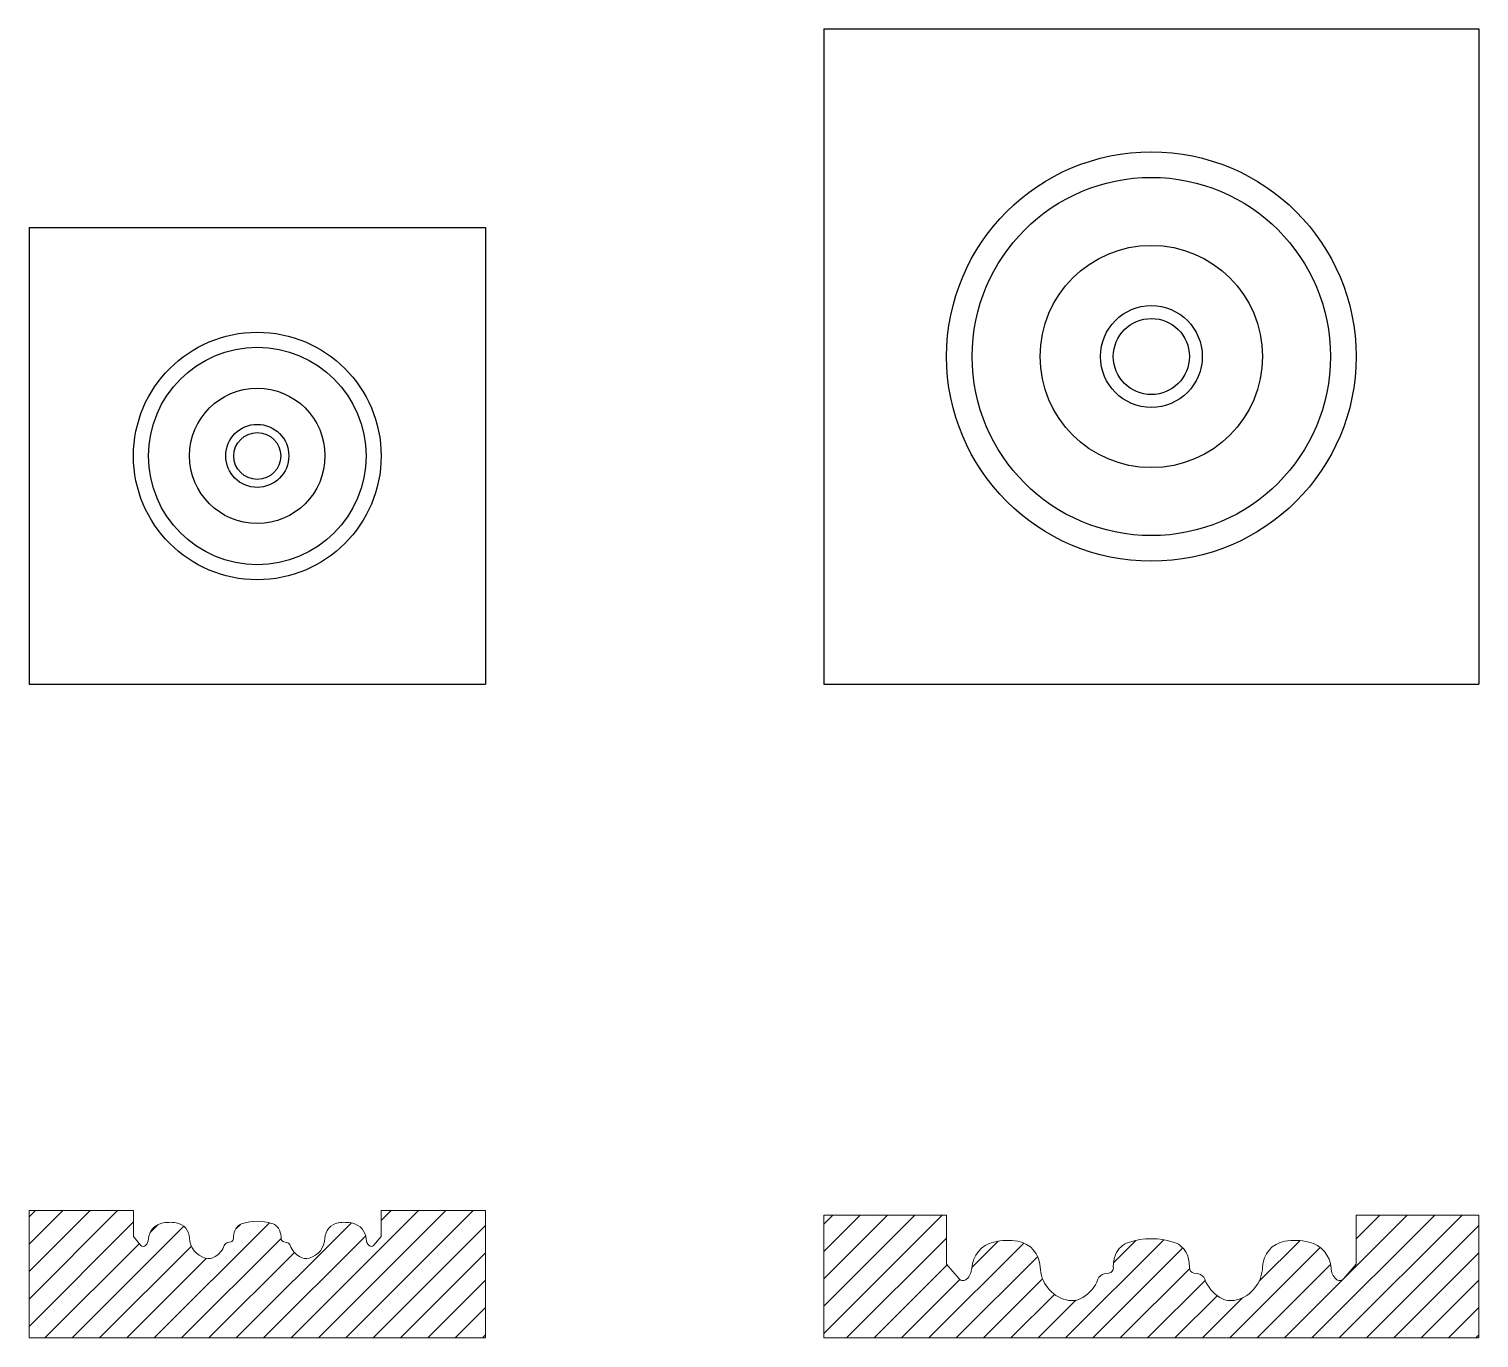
# Model space of a CAD drawing. Header units: inches. Extents: x -2158 to -1933, y 2236 to 2439.
import ezdxf

# ---------------------------------------------------------------- set-up
doc = ezdxf.new("R2010")
doc.units = ezdxf.units.IN
doc.header["$MEASUREMENT"] = 0
doc.linetypes.add('AUSGEZOGEN', pattern=[0])
doc.layers.get('0').update_dxf_attribs({"color": 250})
doc.layers.add('Hardwood', color=37, linetype='Continuous')

msp = doc.modelspace()

# ---------------------------------------------------------------- hatches: boundary and pattern name
at = {"linetype": 'AUSGEZOGEN', "lineweight": 0}
h = msp.add_hatch(dxfattribs=at)
h.set_pattern_fill('MEGACAD_TYP1', color=56, style=0)
h.set_pattern_definition([(45, (-2492.1132, 2098.3916), (-2.12132, 2.12132), [])])
h.paths.add_polyline_path([(-2157.9, 2235.64), (-2157.9, 2255.42), (-2141.71, 2255.42), (-2141.71, 2251.37), (-2140.54, 2250.01, 0.428674), (-2139.84, 2249.97, 0.191312), (-2139.37, 2250.99, -0.334523), (-2137.32, 2253.43, -0.097582), (-2135.08, 2253.5, -0.35982), (-2133.01, 2251.12, 0.334257), (-2130.57, 2248.04, 0.203755), (-2129.04, 2248.26, 0.167327), (-2127.63, 2249.97, -0.261044), (-2127.05, 2250.47), (-2126.62, 2250.55, 0.367831), (-2126.2, 2251.07, -0.103011), (-2125.98, 2252.28, -0.225133), (-2124.76, 2253.41, -0.15299), (-2120.26, 2253.41, -0.225133), (-2119.04, 2252.28, -0.103011), (-2118.82, 2251.07, 0.367831), (-2118.4, 2250.55), (-2117.97, 2250.47, -0.261044), (-2117.39, 2249.97, 0.167327), (-2115.98, 2248.26, 0.203755), (-2114.45, 2248.04, 0.334257), (-2112.01, 2251.12, -0.35982), (-2109.94, 2253.5, -0.097582), (-2107.7, 2253.43, -0.334523), (-2105.65, 2250.99, 0.191312), (-2105.18, 2249.97, 0.428674), (-2104.48, 2250.01), (-2103.31, 2251.37), (-2103.31, 2255.42), (-2087.11, 2255.42), (-2087.11, 2235.64)], flags=0)
h = msp.add_hatch(dxfattribs=at)
h.set_pattern_fill('MEGACAD_TYP1', color=56, style=0)
h.set_pattern_definition([(45, (-2642.2593, 2099.6838), (-2.12132, 2.12132), [])])
h.paths.add_polyline_path([(-1933.08, 2235.64), (-1933.08, 2254.69), (-1952.13, 2254.69), (-1952.13, 2247.08), (-1954.08, 2244.81, -0.428674), (-1955.24, 2244.76, -0.191312), (-1956.03, 2246.46, 0.334523), (-1959.45, 2250.52, 0.097582), (-1963.18, 2250.63, 0.35982), (-1966.64, 2246.66, -0.334257), (-1970.7, 2241.53, -0.203755), (-1973.24, 2241.91, -0.167327), (-1975.6, 2244.76, 0.261044), (-1976.57, 2245.58), (-1977.28, 2245.72, -0.367831), (-1977.98, 2246.59, 0.103011), (-1978.34, 2248.6, 0.221137), (-1980.33, 2250.47, 0.16079), (-1987.43, 2250.47, 0.221137), (-1989.42, 2248.6, 0.103011), (-1989.78, 2246.59, -0.367831), (-1990.48, 2245.72), (-1991.19, 2245.58, 0.261044), (-1992.16, 2244.76, -0.167327), (-1994.52, 2241.91, -0.203755), (-1997.06, 2241.53, -0.334257), (-2001.12, 2246.66, 0.35982), (-2004.57, 2250.63, 0.097582), (-2008.31, 2250.52, 0.334523), (-2011.73, 2246.46, -0.191312), (-2012.52, 2244.76, -0.428674), (-2013.68, 2244.81), (-2015.63, 2247.08), (-2015.63, 2254.69), (-2034.68, 2254.69), (-2034.68, 2235.64)], flags=0)

# ---------------------------------------------------------------- linework, layer by layer
at = {"color": 56, "linetype": 'AUSGEZOGEN', "lineweight": 0}
for p, q in [((-2157.9, 2255.42), (-2141.71, 2255.42)), ((-2157.9, 2235.64), (-2157.9, 2255.42)), ((-2141.71, 2251.37), (-2141.71, 2255.42)), ((-2103.31, 2251.37), (-2103.31, 2255.42)), ((-2103.31, 2255.42), (-2087.11, 2255.42)), ((-2087.11, 2235.64), (-2087.11, 2255.42)), ((-2015.63, 2254.69), (-2034.68, 2254.69)), ((-2034.68, 2235.64), (-2034.68, 2254.69)), ((-2015.63, 2247.08), (-2015.63, 2254.69)), ((-1952.13, 2247.08), (-1952.13, 2254.69)), ((-1933.08, 2254.69), (-1952.13, 2254.69)), ((-1933.08, 2235.64), (-1933.08, 2254.69)), ((-2141.71, 2251.37), (-2140.54, 2250.01)), ((-2126.62, 2250.55), (-2127.05, 2250.47)), ((-2118.4, 2250.55), (-2117.97, 2250.47)), ((-2103.31, 2251.37), (-2104.48, 2250.01)), ((-2015.63, 2247.08), (-2013.68, 2244.81)), ((-1952.13, 2247.08), (-1954.08, 2244.81)), ((-1990.48, 2245.72), (-1991.19, 2245.58)), ((-1977.28, 2245.72), (-1976.57, 2245.58)), ((-2157.9, 2235.64), (-2087.11, 2235.64)), ((-1933.08, 2235.64), (-2034.68, 2235.64))]:
    msp.add_line(p, q, dxfattribs=at)
at = {"color": 96, "linetype": 'AUSGEZOGEN', "lineweight": 0}
for centre, radius, start, end in [((-2136.73, 2250.85), 2.65, 102.8722, 176.8573), ((-2136.03, 2247.78), 5.8, 80.5786, 102.8722), ((-2135.48, 2251.05), 2.48, 1.4196, 80.5786), ((-2124.18, 2251.55), 1.95, 107.3965, 158.147), ((-2122.51, 2246.23), 7.52, 72.6035, 107.3965), ((-2120.84, 2251.55), 1.95, 21.853, 72.6035), ((-2109.54, 2251.05), 2.48, 99.4214, 178.5804), ((-2108.99, 2247.78), 5.8, 77.1278, 99.4214), ((-2108.29, 2250.85), 2.65, 3.1427, 77.1278), ((-2140.89, 2251.08), 1.52, 313.5353, 356.8573), ((-2129.74, 2251.2), 3.26, 181.4196, 255.35), ((-2126.72, 2251.06), 0.518, 280.8922, 1.6724), ((-2123.19, 2251.16), 3.01, 158.147, 181.6724), ((-2121.83, 2251.16), 3.01, 358.3276, 21.853), ((-2118.3, 2251.06), 0.518, 178.3276, 259.1078), ((-2115.28, 2251.2), 3.26, 284.65, 358.5804), ((-2104.12, 2251.08), 1.52, 183.1427, 226.4647), ((-2007.33, 2246.22), 4.41, 102.8722, 176.8573), ((-2006.16, 2241.1), 9.67, 80.5786, 102.8722), ((-2005.25, 2246.56), 4.13, 1.4196, 80.5786), ((-1983.88, 2239.73), 11.31, 71.7312, 108.2688), ((-1962.51, 2246.56), 4.13, 99.4214, 178.5804), ((-1961.6, 2241.1), 9.67, 77.1278, 99.4214), ((-1960.43, 2246.22), 4.41, 3.1427, 77.1278), ((-2140.18, 2250.32), 0.48, 220.7211, 313.5353), ((-2130.07, 2249.94), 1.97, 255.35, 301.4165), ((-2130.82, 2251.17), 3.41, 301.4165, 339.413), ((-2126.9, 2249.7), 0.782, 100.8922, 159.413), ((-2118.12, 2249.7), 0.782, 20.587, 79.1078), ((-2114.2, 2251.17), 3.41, 200.587, 238.5835), ((-2114.95, 2249.94), 1.97, 238.5835, 284.65), ((-2104.84, 2250.32), 0.48, 226.4647, 319.2789), ((-1984.77, 2246.73), 5.01, 158.147, 181.6724), ((-1986.41, 2247.39), 3.24, 108.2688, 158.147), ((-1981.35, 2247.39), 3.24, 21.853, 71.7312), ((-1982.99, 2246.73), 5.01, 358.3276, 21.853), ((-2014.27, 2246.6), 2.54, 313.5353, 356.8573), ((-1995.68, 2246.8), 5.44, 181.4196, 255.35), ((-1990.64, 2246.56), 0.864, 280.8922, 1.6724), ((-1977.12, 2246.56), 0.864, 178.3276, 259.1078), ((-1972.08, 2246.8), 5.44, 284.65, 358.5804), ((-1953.49, 2246.6), 2.54, 183.1427, 226.4647), ((-2013.07, 2245.34), 0.801, 220.7211, 313.5353), ((-1997.48, 2246.75), 5.68, 301.4165, 339.413), ((-1990.94, 2244.3), 1.3, 100.8922, 159.413), ((-1976.82, 2244.3), 1.3, 20.587, 79.1078), ((-1970.28, 2246.75), 5.68, 200.587, 238.5835), ((-1954.69, 2245.34), 0.801, 226.4647, 319.2789), ((-1996.23, 2244.71), 3.28, 255.35, 301.4165), ((-1971.53, 2244.71), 3.28, 238.5835, 284.65)]:
    msp.add_arc(centre, radius, start, end, dxfattribs=at)
at = {"layer": 'Hardwood'}
for p, q in [((-2034.68, 2438.67), (-1933.08, 2438.67)), ((-2034.68, 2438.67), (-2034.68, 2337.07)), ((-2034.68, 2438.67), (-2034.68, 2337.07)), ((-2034.68, 2438.67), (-2034.68, 2337.07)), ((-1933.08, 2438.67), (-1933.08, 2337.07)), ((-1933.08, 2438.67), (-1933.08, 2337.07)), ((-1933.08, 2438.67), (-1933.08, 2337.07)), ((-2157.9, 2407.86), (-2087.12, 2407.86)), ((-2157.9, 2407.86), (-2157.9, 2337.07)), ((-2087.12, 2407.86), (-2087.12, 2337.07)), ((-2157.9, 2337.07), (-2087.12, 2337.07)), ((-2034.68, 2337.07), (-1933.08, 2337.07))]:
    msp.add_line(p, q, dxfattribs=at)
for centre, radius in [((-1983.88, 2387.87), 31.75), ((-1983.88, 2387.87), 27.78), ((-1983.88, 2387.87), 17.24), ((-1983.88, 2387.87), 7.9), ((-1983.88, 2387.87), 5.9), ((-2122.51, 2372.44), 19.2), ((-2122.51, 2372.44), 16.86), ((-2122.51, 2372.46), 10.5), ((-2122.51, 2372.46), 4.89), ((-2122.51, 2372.44), 3.64)]:
    msp.add_circle(centre, radius, dxfattribs=at)

doc.saveas('drawing.dxf')
